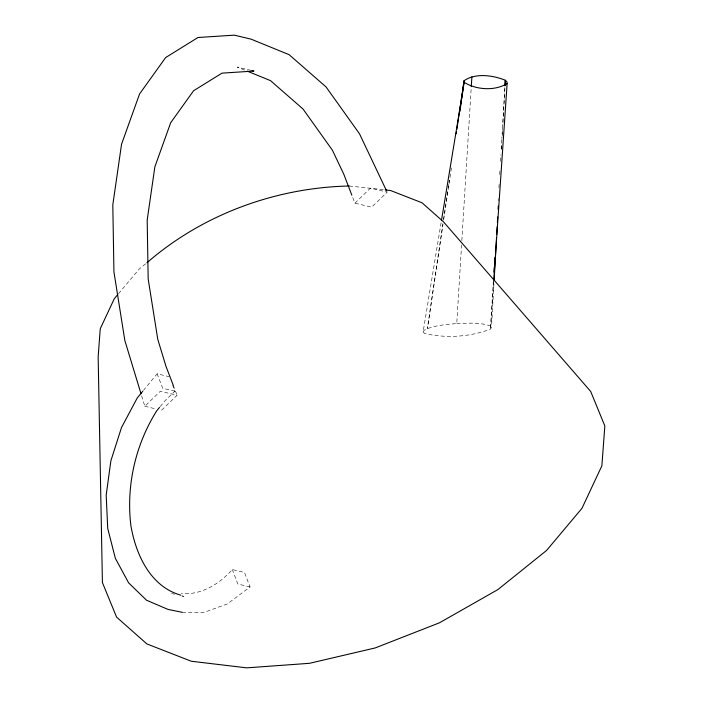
<?xml version="1.0" encoding="UTF-8"?>
<svg xmlns="http://www.w3.org/2000/svg" width="703" height="703" viewBox="0 0 703 703"><rect width="100%" height="100%" fill="white"/><g stroke="black" fill="none" stroke-linecap="round" stroke-linejoin="round"><path stroke-width="0.53" stroke-dasharray="3.52 2.64" d="M441.089 222.798L423.118 331.913L424.427 333.433C445.843 338.512 469.929 337.018 490.483 329.118L491.502 327.449L494.007 282.606M501.467 149.15L501.775 143.684M502.206 136.031L502.627 128.368M502.935 122.902L504.956 86.803L501.854 138.35M493.357 280.875L490.483 329.118L493.734 281.077M498.128 200.838L498.26 198.65M498.91 187.683L499.112 184.397M499.701 174.529L500.026 169.045M500.483 161.374L500.879 154.792M501.204 149.308L501.793 139.449M423.118 331.913L424.137 330.243C434.111 325.032 445.79 324.724 456.757 323.529L461.581 244.943M461.845 240.575L471.212 87.761M442.934 223.572L427.424 328.538L442.987 224.424M443.575 219.248L448.048 188.949M448.215 187.868L448.848 183.536M449.015 182.455L449.331 180.293M443.628 220.083L451.572 166.945M143.438 390.437L157.147 373.794L169.353 376.72M160.214 406.562L164.994 400.763L174.906 391.184L172.683 385.393M118.499 293.705L139.387 268.836L146.092 263.449M141.637 395.833L144.809 406.264L160.328 391.255L177.086 395.271L161.558 410.28L159.467 409.779M354.901 203.158L370.428 188.149L387.177 192.156L371.659 207.165L354.901 203.158L352.221 196.172M182.279 612.331L203.571 612.568L227.412 603.912L250.048 586.943L244.495 572.479L232.298 569.553C219.556 583.973 201.049 595.283 181.295 593.613M349.215 186.005L384.058 189.748M456.757 323.529C467.864 323.275 479.543 322.097 490.193 325.937L491.502 327.449M250.804 70.309L237.192 67.049L245.277 70.353M174.906 391.184L162.701 388.258L157.147 373.794M144.809 406.264L155.275 408.777M250.048 586.943L237.851 584.017L232.298 569.553M171.55 593.508L174.599 594.237M181.708 595.942L183.747 596.425L181.769 595.582M173.254 385.297L177.086 395.271"/><path stroke-width="1.05" d="M494.13 280.418L496.52 237.755M496.696 234.477L497.126 226.814M497.373 222.438L497.68 216.972M498.102 209.318L498.286 206.032M505.018 85.713L505.325 80.239C492.829 75.221 475.544 72.752 464.042 80.731L456.845 129.431M493.875 272.105L494.139 267.72M494.534 261.138L494.727 257.852M504.991 85.722L505.325 80.239L506.951 81.838L507.127 83.455L493.805 279.987M471.282 86.671L471.88 76.847M456.212 133.755L456.528 131.593M459.841 111.636L461.458 100.784M461.783 98.622L464.042 80.731M441.44 220.637L464.217 82.348C476.072 89.94 495.22 91.223 507.127 83.455M142.753 391.272L137.27 397.933L121.487 427.582L110.889 460.737L106.188 495.123L107.717 528.41L115.354 558.323L128.596 582.822L146.54 600.239L167.947 609.387L182.279 612.331M159.528 407.397L156.795 410.71C135.486 444.639 126.092 485.483 130.846 525.308C135.688 554.228 150.24 586.513 180.776 595.16M117.796 294.531L114.317 298.678L100.257 328.714L98.156 356.887L102.418 582.594L116.566 617.102L146.874 643.93L191.269 661.242L246.735 667.85L309.478 663.316L375.235 647.938L439.516 622.779L497.944 589.536L546.539 550.484L581.987 508.287L601.873 465.817L604.844 425.965L590.687 391.457L443.417 221.735L421.993 202.763L390.596 190.531L385.147 189.88M146.927 262.781C202.438 214.406 275.796 187.596 349.215 186.005M251.85 70.564L253.941 71.065L221.981 73.138L193.58 90.757L170.688 122.717L154.862 166.848L147.182 220.127L148.175 278.942L157.762 339.268L165.987 366.351L173.254 385.297M247.298 71.17L270.55 80.66L303.028 109.027L332.405 150.214L343.802 174.239L351.834 195.179M386.712 191.172L359.532 133.851L326.069 86.952L289.091 54.658L251.112 39.166L234.354 35.15L197.965 37.514L165.627 57.576L139.563 93.965L121.549 144.212L112.805 204.881L113.93 271.841L124.844 340.524L141.004 393.742"/></g></svg>
